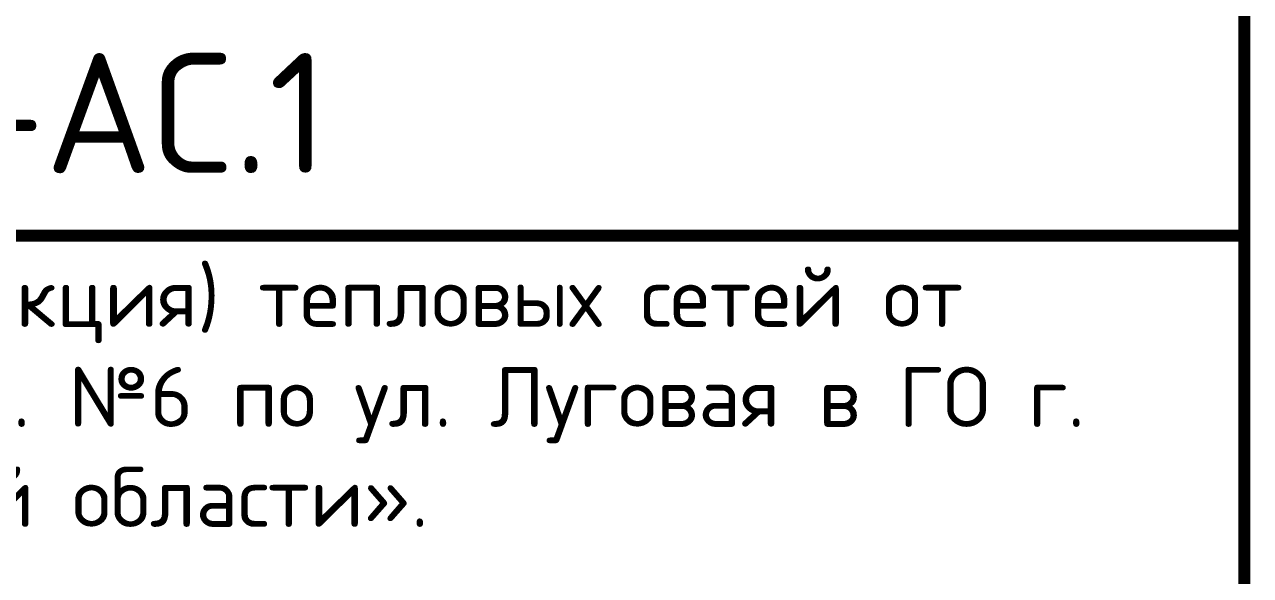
# Model space of a CAD drawing. Header units: millimetres. Extents: x 1601 to 14530, y 1157 to 3820.
# Drawn here: x 7729.2 to 7780.3, y 2861.4 to 2884.4 of the extents above; entities that cross this region are included whole.
import ezdxf

# ---------------------------------------------------------------- set-up
doc = ezdxf.new("R2010")
doc.units = ezdxf.units.MM
doc.layers.add('Размерный', color=4, linetype='Continuous', lineweight=30)
doc.styles.add('-ISOCPEUR-', font='isocpeur.TTF')

msp = doc.modelspace()

# ---------------------------------------------------------------- linework, layer by layer
at = {"const_width": 0.5}
msp.add_lwpolyline([(7211.0803, 3240.5891), (7780.0803, 3240.5891), (7780.0803, 2830.5891), (7211.0803, 2830.5891)], close=True, dxfattribs=at)
msp.add_lwpolyline([(7660.0803, 2875.5891), (7780.0803, 2875.5891)], dxfattribs=at)

# ---------------------------------------------------------------- texts
at = {"insert": (7665.6299, 2874.2859), "char_height": 2.5, "width": 110.528844, "attachment_point": 1, "style": '-ISOCPEUR-'}
msp.add_mtext('\\pi9.87215;{\\C7;«Капитальный ремонт (реконструкция) тепловых сетей от \\P\\pi3.82692;ТК-8013 по ул. Куйбышева,д.7 до ж/д. №6 по ул. Луговая в ГО г. \\P\\pi30.38942;Рыбинск Ярославской области».}', dxfattribs=at)
at = {"layer": 'Размерный', "color": 7, "lineweight": 30, "insert": (7622.4807, 2883.1993), "char_height": 5, "width": 185, "attachment_point": 1, "style": '-ISOCPEUR-'}
msp.add_mtext('\\pi66.25,l10;0802.Р.22-АС.1', dxfattribs=at)

doc.saveas('drawing.dxf')
